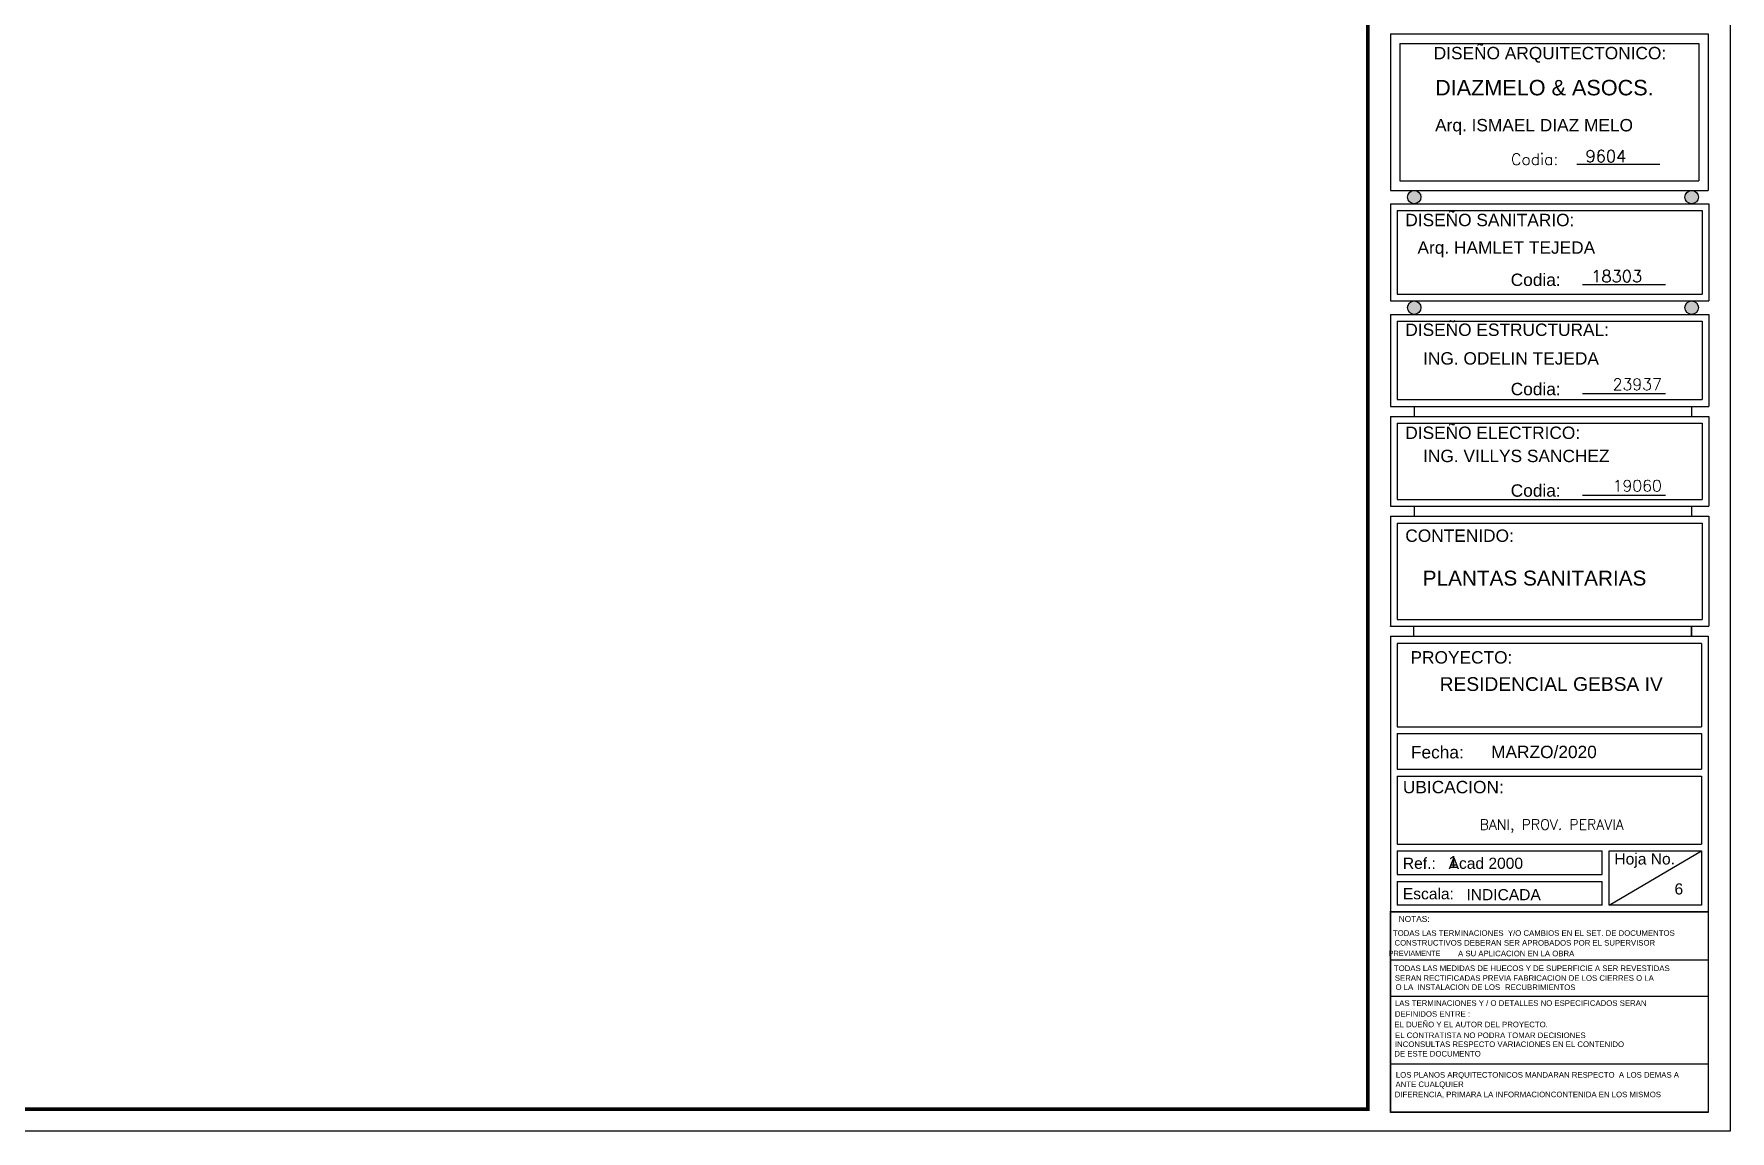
# Model space of a CAD drawing. Header units: feet. Extents: x 1019 to 2236, y -546 to 122.
# Drawn here: x 1085.19 to 1118.77, y -28.12 to -6.4 of the extents above; entities that cross this region are included whole.
import ezdxf
from ezdxf.enums import TextEntityAlignment as Align

# ---------------------------------------------------------------- set-up
doc = ezdxf.new("R2010")
doc.units = ezdxf.units.FT
doc.header["$LTSCALE"] = 0.05
doc.header["$MEASUREMENT"] = 0
doc.linetypes.add('ACAD_ISO03W100', pattern=[30, 12, -18])
for name, color, linetype in [('1', 5, 'ACAD_ISO03W100'), ('MARCO', 1, 'Continuous'), ('TARGETA', 7, 'Continuous'), ('TARJETA2', 1, 'Continuous'), ('TEXTO', 2, 'Continuous'), ('textos', 7, 'Continuous'), ('TEXXT', 2, 'Continuous')]:
    doc.layers.add(name, color=color, linetype=linetype)
doc.styles.add('DAMIAN', font='arial.ttf', dxfattribs={"height": 0.12})
doc.styles.add('DIMTEXT', font='arial.ttf')
doc.styles.get("Standard").update_dxf_attribs({"font": 'arial.ttf'})
doc.styles.add('TITTEXTM', font='romanc.shx')

msp = doc.modelspace()

# ---------------------------------------------------------------- hatches: boundary and pattern name
at = {"layer": 'textos'}
h = msp.add_hatch(color=7, dxfattribs=at)
h.paths.add_polyline_path([(1112.517, -9.5, 1), (1112.517, -9.766, 1)])
h.paths.add_polyline_path([(1118.011, -9.5, 1), (1118.011, -9.766, 1)])
h = msp.add_hatch(color=7, dxfattribs=at)
h.paths.add_polyline_path([(1112.517, -11.688, 1), (1112.517, -11.954, 1)])
h.paths.add_polyline_path([(1118.011, -11.688, 1), (1118.011, -11.954, 1)])

# ---------------------------------------------------------------- linework, layer by layer
at = {"layer": '1', "color": 4, "linetype": 'Continuous'}
for p, q in [((1112.046, -24.734), (1118.341, -24.734)), ((1112.046, -25.453), (1118.341, -25.453)), ((1112.046, -26.791), (1118.341, -26.791))]:
    msp.add_line(p, q, dxfattribs=at)
at = {"layer": 'MARCO'}
msp.add_lwpolyline([(1054.272, 13.877), (1118.772, 13.877), (1118.772, -28.123), (1054.272, -28.123)], close=True, dxfattribs=at)
at = {"layer": 'MARCO', "const_width": 0.075}
msp.add_lwpolyline([(1111.6, 13.443), (1054.706, 13.443), (1054.706, -27.689), (1111.6, -27.689)], close=True, dxfattribs=at)
at = {"layer": 'TARGETA', "color": 3}
for p, q in [((1112.046, -6.402), (1112.046, -9.5)), ((1112.046, -6.402), (1118.341, -6.402)), ((1112.046, -6.402), (1118.341, -6.402)), ((1112.235, -6.59), (1112.235, -9.311)), ((1112.235, -6.59), (1118.152, -6.59)), ((1118.152, -6.59), (1118.152, -9.311)), ((1118.341, -6.402), (1118.341, -9.5)), ((1112.235, -9.311), (1118.152, -9.311)), ((1112.046, -9.5), (1118.341, -9.5)), ((1112.046, -9.766), (1118.353, -9.766)), ((1112.046, -9.766), (1112.046, -11.688)), ((1112.18, -9.9), (1118.218, -9.9)), ((1112.18, -9.9), (1112.18, -11.554)), ((1118.218, -9.9), (1118.218, -11.554)), ((1118.353, -9.766), (1118.353, -11.688)), ((1112.046, -11.688), (1118.353, -11.688)), ((1112.18, -11.554), (1118.218, -11.554)), ((1112.046, -11.954), (1112.046, -13.775)), ((1112.046, -11.954), (1118.353, -11.954)), ((1112.18, -12.088), (1112.18, -13.641)), ((1112.18, -12.088), (1118.218, -12.088)), ((1118.218, -12.088), (1118.218, -13.641)), ((1118.353, -11.954), (1118.353, -13.775)), ((1112.18, -13.641), (1118.218, -13.641)), ((1112.046, -13.775), (1118.353, -13.775)), ((1112.046, -13.976), (1112.046, -15.752)), ((1112.046, -13.976), (1118.353, -13.976)), ((1118.353, -13.976), (1118.353, -15.752)), ((1112.18, -14.11), (1112.18, -15.618)), ((1112.18, -14.11), (1118.218, -14.11)), ((1112.18, -14.11), (1112.18, -15.618)), ((1118.218, -14.11), (1118.218, -15.618)), ((1112.046, -15.752), (1118.353, -15.752)), ((1112.18, -15.618), (1118.218, -15.618)), ((1112.18, -15.618), (1118.218, -15.618)), ((1118.011, -15.752), (1118.011, -15.952)), ((1112.046, -15.952), (1112.046, -16.68)), ((1112.046, -15.952), (1112.046, -18.128)), ((1112.046, -15.952), (1112.046, -16.689)), ((1112.046, -15.952), (1118.353, -15.952)), ((1112.18, -16.087), (1112.18, -17.994)), ((1112.18, -16.087), (1118.218, -16.087)), ((1118.218, -16.087), (1118.218, -17.994)), ((1118.353, -15.952), (1118.353, -18.128)), ((1112.046, -18.128), (1118.353, -18.128)), ((1112.18, -17.994), (1118.218, -17.994)), ((1112.046, -18.328), (1118.341, -18.328)), ((1112.046, -18.328), (1112.046, -23.782)), ((1112.18, -18.47), (1112.18, -20.119)), ((1118.207, -18.47), (1112.18, -18.47)), ((1118.207, -18.47), (1118.207, -20.119)), ((1118.341, -18.328), (1118.341, -23.782)), ((1112.18, -20.119), (1118.207, -20.119)), ((1112.18, -20.253), (1118.207, -20.253)), ((1112.18, -20.253), (1112.18, -20.961)), ((1118.207, -20.253), (1118.207, -20.961)), ((1112.18, -20.961), (1118.207, -20.961)), ((1112.18, -21.094), (1112.18, -22.442)), ((1112.18, -21.094), (1118.207, -21.094)), ((1112.18, -21.094), (1118.207, -21.094)), ((1118.207, -21.094), (1118.207, -22.442)), ((1112.18, -22.442), (1118.207, -22.442)), ((1112.18, -22.576), (1112.18, -23.045)), ((1112.18, -22.576), (1116.242, -22.576)), ((1116.242, -23.045), (1116.242, -22.576)), ((1116.376, -22.576), (1118.207, -22.576)), ((1116.376, -23.648), (1118.207, -22.576)), ((1116.376, -23.648), (1116.376, -22.576)), ((1118.207, -22.576), (1118.207, -23.648)), ((1112.18, -23.045), (1116.242, -23.045)), ((1112.18, -23.179), (1112.18, -23.648)), ((1112.18, -23.179), (1116.242, -23.179)), ((1116.242, -23.648), (1116.242, -23.179)), ((1116.242, -23.648), (1112.18, -23.648)), ((1118.207, -23.648), (1116.376, -23.648))]:
    msp.add_line(p, q, dxfattribs=at)
at = {"layer": 'TARJETA2', "color": 7}
msp.add_line((1112.046, -23.782), (1112.046, -27.746), dxfattribs=at)
at = {"layer": 'textos', "color": 7}
for p, q in [((1112.046, -13.976), (1112.046, -14.958)), ((1112.516, -13.775), (1112.516, -13.976)), ((1118.011, -13.775), (1118.011, -13.976)), ((1112.516, -15.752), (1112.516, -15.952)), ((1112.046, -18.132), (1112.046, -18.128)), ((1112.504, -18.128), (1112.504, -18.328)), ((1117.999, -18.128), (1117.999, -18.328)), ((1118.011, -18.129), (1118.011, -18.329)), ((1118.341, -23.782), (1112.046, -23.782)), ((1118.341, -23.614), (1118.341, -27.746)), ((1112.046, -27.746), (1118.341, -27.746))]:
    msp.add_line(p, q, dxfattribs=at)
for centre in [(1112.517, -9.633), (1118.011, -9.633), (1112.517, -11.821), (1118.011, -11.821)]:
    msp.add_circle(centre, 0.133, dxfattribs=at)
at = {"layer": 'TEXXT'}
for p, q in [((1115.74, -8.983), (1117.381, -8.983)), ((1115.852, -11.36), (1117.493, -11.36)), ((1115.852, -13.523), (1117.493, -13.523)), ((1115.852, -15.532), (1117.493, -15.532))]:
    msp.add_line(p, q, dxfattribs=at)
at = {"layer": 'TEXXT', "const_width": 0.0314}
msp.add_lwpolyline([(1112.046, -23.782), (1118.341, -23.782), (1118.341, -27.746), (1112.046, -27.746), (1112.046, -23.782)], dxfattribs=at)

# ---------------------------------------------------------------- texts
at = {"style": 'DIMTEXT'}
msp.add_attdef('1', text='1', height=0.236, dxfattribs=at).set_placement((1113.289, -22.916), align=Align.CENTER)
at = {"layer": 'TEXTO', "color": 7}
for s, height, p in [('NOTAS:', 0.1178, (1112.21, -23.864)), ('  PREVIAMENTE', 0.10211, (1111.934, -24.554))]:
    msp.add_text(s, height=height, dxfattribs=at).set_placement(p, align=Align.TOP_LEFT)
at = {"layer": 'textos', "color": 7}
for s, height, style, p in [('9604', 0.2355, 'TITTEXTM', (1115.91, -8.703)), ('  Codia:', 0.2268, 'TITTEXTM', (1114.126, -8.77)), ('18303', 0.2355, 'TITTEXTM', (1116.022, -11.08)), ('  Codia:', 0.2451, 'DAMIAN', (1114.238, -11.147)), ('  Codia:', 0.2451, 'DAMIAN', (1114.238, -13.31)), ('  Codia:', 0.2451, 'DAMIAN', (1114.238, -15.319)), ('Fecha:', 0.2451, 'DAMIAN', (1112.452, -20.5)), ('UBICACION:', 0.2451, 'DAMIAN', (1112.293, -21.19)), ('Ref.:', 0.2206, 'DAMIAN', (1112.293, -22.711)), ('Acad 2000', 0.2206, 'DAMIAN', (1113.199, -22.711)), ('Hoja No.', 0.2206, 'DAMIAN', (1116.482, -22.625)), ('Escala:', 0.2206, 'DAMIAN', (1112.293, -23.314)), ('6', 0.221, 'DAMIAN', (1117.672, -23.219)), ('TODAS LAS TERMINACIONES  Y/O CAMBIOS EN EL SET. DE DOCUMENTOS', 0.11028, 'DAMIAN', (1112.096, -24.148)), ('CONSTRUCTIVOS DEBERAN SER APROBADOS POR EL SUPERVISOR  ', 0.11028, 'DAMIAN', (1112.127, -24.341)), ('TODAS LAS MEDIDAS DE HUECOS Y DE SUPERFICIE A SER REVESTIDAS ', 0.11028, 'DAMIAN', (1112.115, -24.845)), ('A SU APLICACION EN LA OBRA', 0.11028, 'DAMIAN', (1113.385, -24.552)), ('  SERAN', 0.1103, 'DAMIAN', (1112.048, -25.038)), ('RECTIFICADAS PREVIA FABRICACION DE LOS CIERRES O LA   ', 0.11028, 'DAMIAN', (1112.7, -25.038)), (' O LA  INSTALACION DE LOS', 0.11028, 'DAMIAN', (1112.105, -25.218)), ('RECUBRIMIENTOS', 0.11028, 'DAMIAN', (1114.315, -25.221)), ('LAS TERMINACIONES Y / O DETALLES NO ESPECIFICADOS SERAN ', 0.11028, 'DAMIAN', (1112.135, -25.534)), ('  DEFINIDOS ENTRE :', 0.11028, 'DAMIAN', (1112.048, -25.75)), ('EL DUEÑO Y EL AUTOR DEL PROYECTO.  ', 0.11028, 'DAMIAN', (1112.125, -25.958)), ('  EL CONTRATISTA NO PODRA TOMAR DECISIONES ', 0.11028, 'DAMIAN', (1112.052, -26.172)), ('INCONSULTAS RESPECTO VARIACIONES EN EL CONTENIDO  ', 0.11028, 'DAMIAN', (1112.136, -26.349)), (' DE ESTE DOCUMENTO', 0.11028, 'DAMIAN', (1112.081, -26.537)), ('  ANTE CUALQUIER  ', 0.11028, 'DAMIAN', (1112.061, -27.142)), ('LOS PLANOS ARQUITECTONICOS MANDARAN RESPECTO  A LOS DEMAS A ', 0.11028, 'DAMIAN', (1112.154, -26.955)), ('DIFERENCIA, PRIMARA LA INFORMACIONCONTENIDA EN LOS MISMOS', 0.11028, 'DAMIAN', (1112.132, -27.343))]:
    msp.add_text(s, height=height, dxfattribs=dict(at, style=style)).set_placement(p, align=Align.TOP_LEFT)
at = {"layer": 'textos', "color": 7, "style": 'DAMIAN'}
for s, height, p in [('MARZO/2020', 0.2451, (1114.04, -20.739)), ('INDICADA', 0.2206, (1113.552, -23.553))]:
    msp.add_text(s, height=height, dxfattribs=at).set_placement(p)
at = {"layer": 'textos', "color": 7}
for s, insert, char_height, width, attachment_point, style in [('DISEÑO ARQUITECTONICO:', (1112.904, -6.659), 0.24507, 8.71045, 1, 'DAMIAN'), ('DIAZMELO & ASOCS.', (1112.931, -7.312), 0.30634, 10.87903, 1, 'DAMIAN'), ('Arq. ISMAEL DIAZ MELO', (1112.931, -8.086), 0.24507, 8.70323, 1, 'DAMIAN'), ('DISEÑO SANITARIO:', (1112.341, -9.963), 0.24507, 8.71045, 1, 'DAMIAN'), ('Arq. HAMLET TEJEDA', (1112.582, -10.509), 0.24507, 8.70323, 1, 'DAMIAN'), ('DISEÑO ESTRUCTURAL:', (1112.341, -12.136), 0.24507, 8.71045, 1, 'DAMIAN'), ('ING. ODELIN TEJEDA', (1112.694, -12.703), 0.24507, 8.70323, 1, 'DAMIAN'), ('23937', (1116.447, -13.339), 0.2273, 25.33524, 4, 'TITTEXTM'), ('DISEÑO ELECTRICO:', (1112.341, -14.3), 0.24507, 44.21251, 4, 'DAMIAN'), ('ING. VILLYS SANCHEZ', (1112.694, -14.634), 0.24507, 8.70323, 1, 'DAMIAN'), ('19060', (1116.447, -15.348), 0.2273, 25.33524, 4, 'TITTEXTM'), ('CONTENIDO:', (1112.341, -16.213), 0.2451, 8.71045, 1, 'DAMIAN'), ('PLANTAS SANITARIAS', (1114.9, -17.028), 0.29409, 10.44387, 2, 'DAMIAN'), ('PROYECTO:', (1112.444, -18.622), 0.2451, 8.71045, 1, 'DAMIAN'), ('RESIDENCIAL GEBSA IV', (1115.23, -19.137), 0.2724, 9.67364, 2, 'DAMIAN'), (' BANI, PROV. PERAVIA', (1115.169, -21.952), 0.2043, 7.25523, 2, 'TITTEXTM')]:
    msp.add_mtext(s, dxfattribs=dict(at, insert=insert, char_height=char_height, width=width, attachment_point=attachment_point, style=style))

doc.saveas('drawing.dxf')
